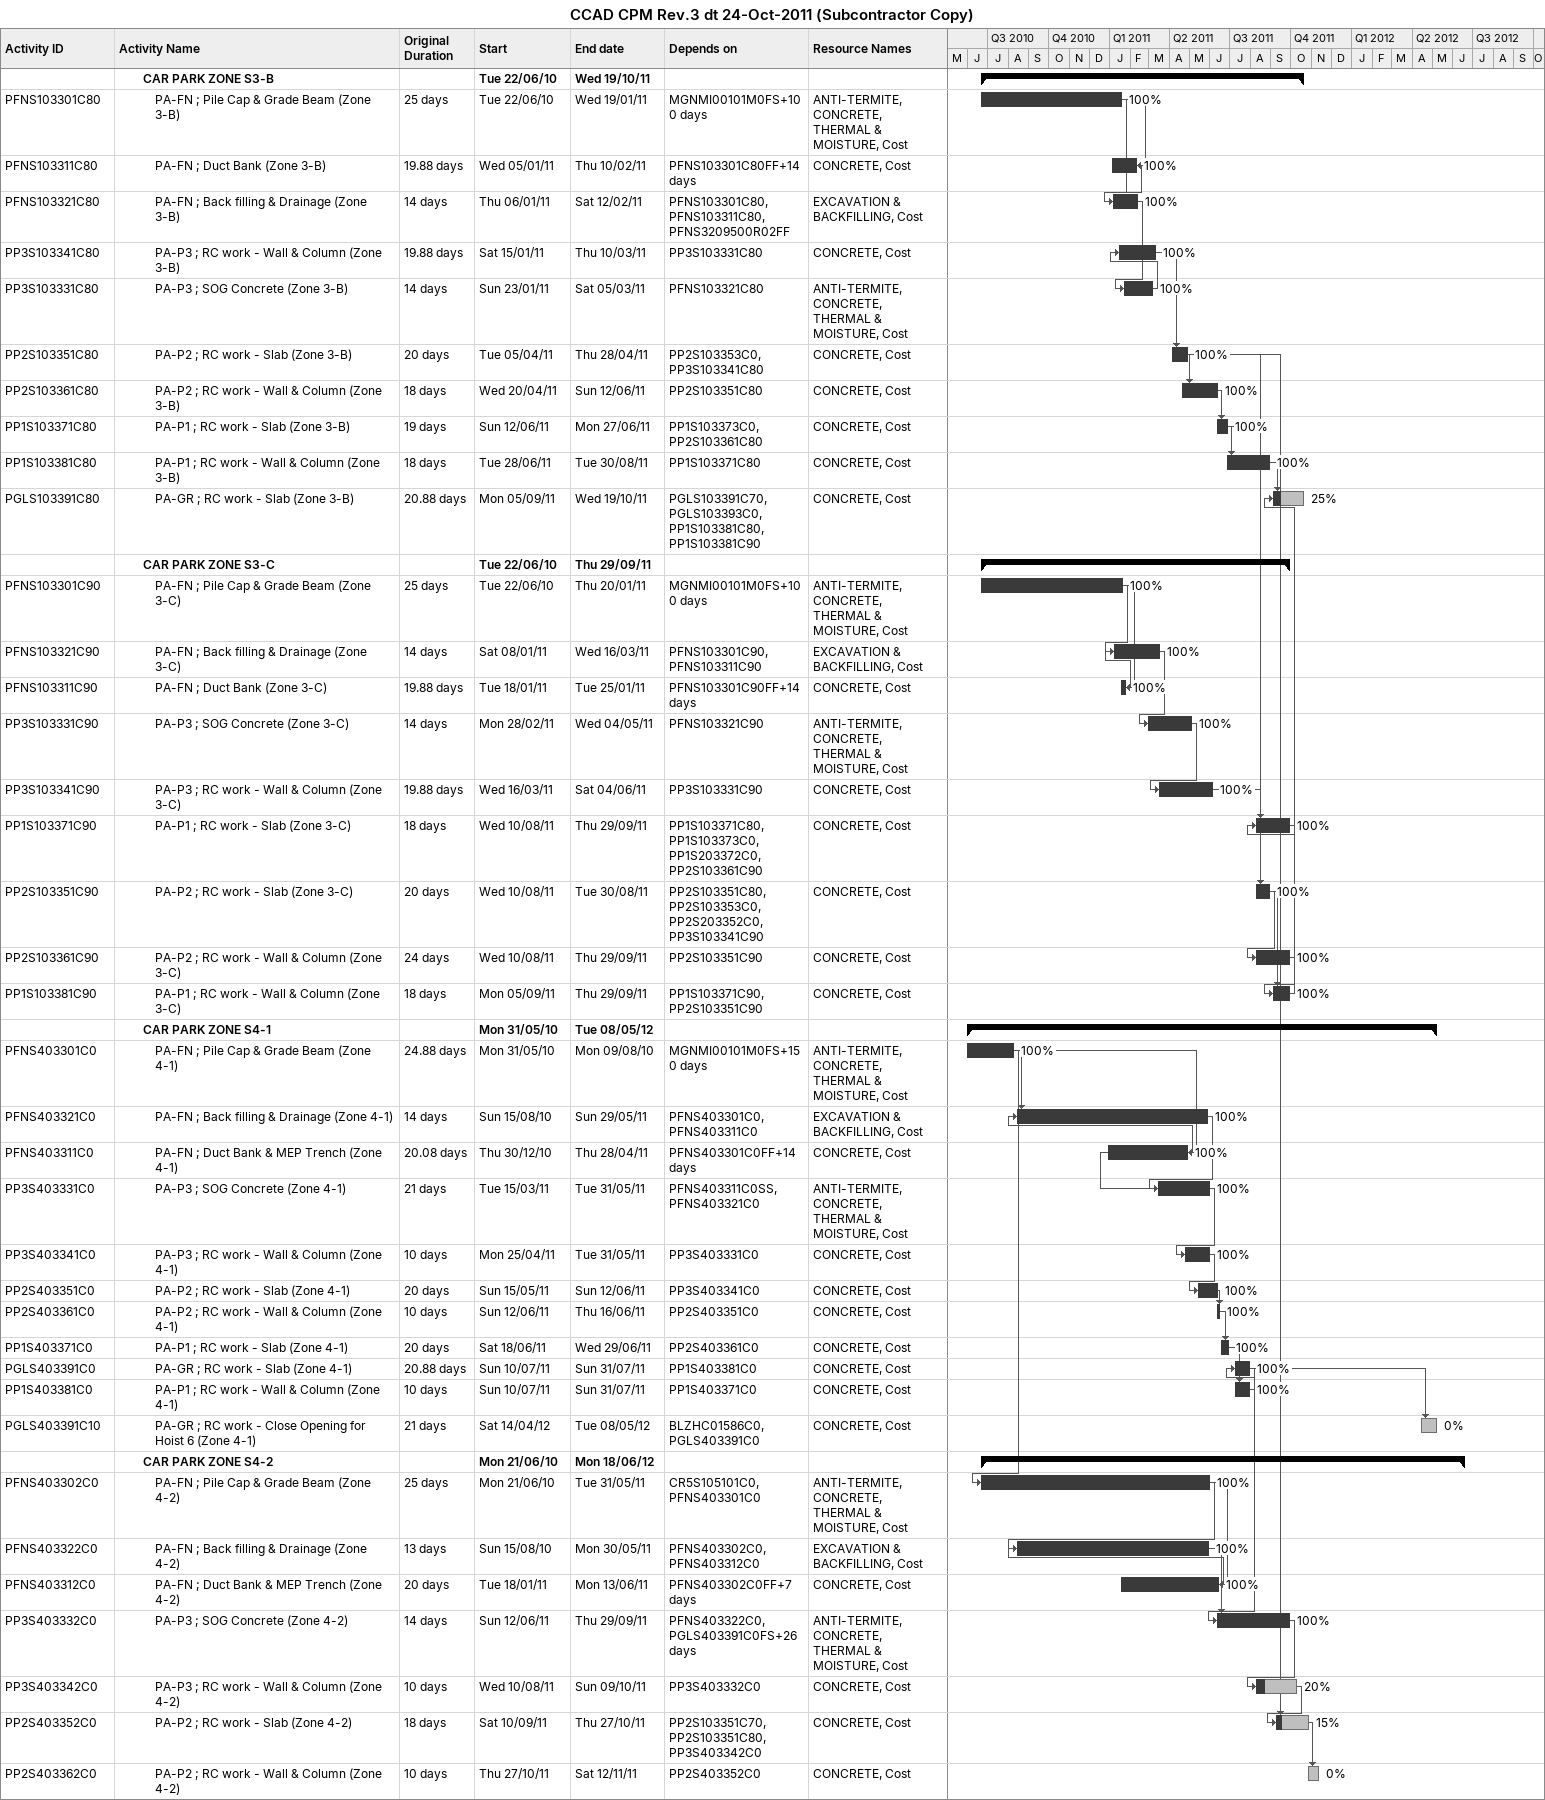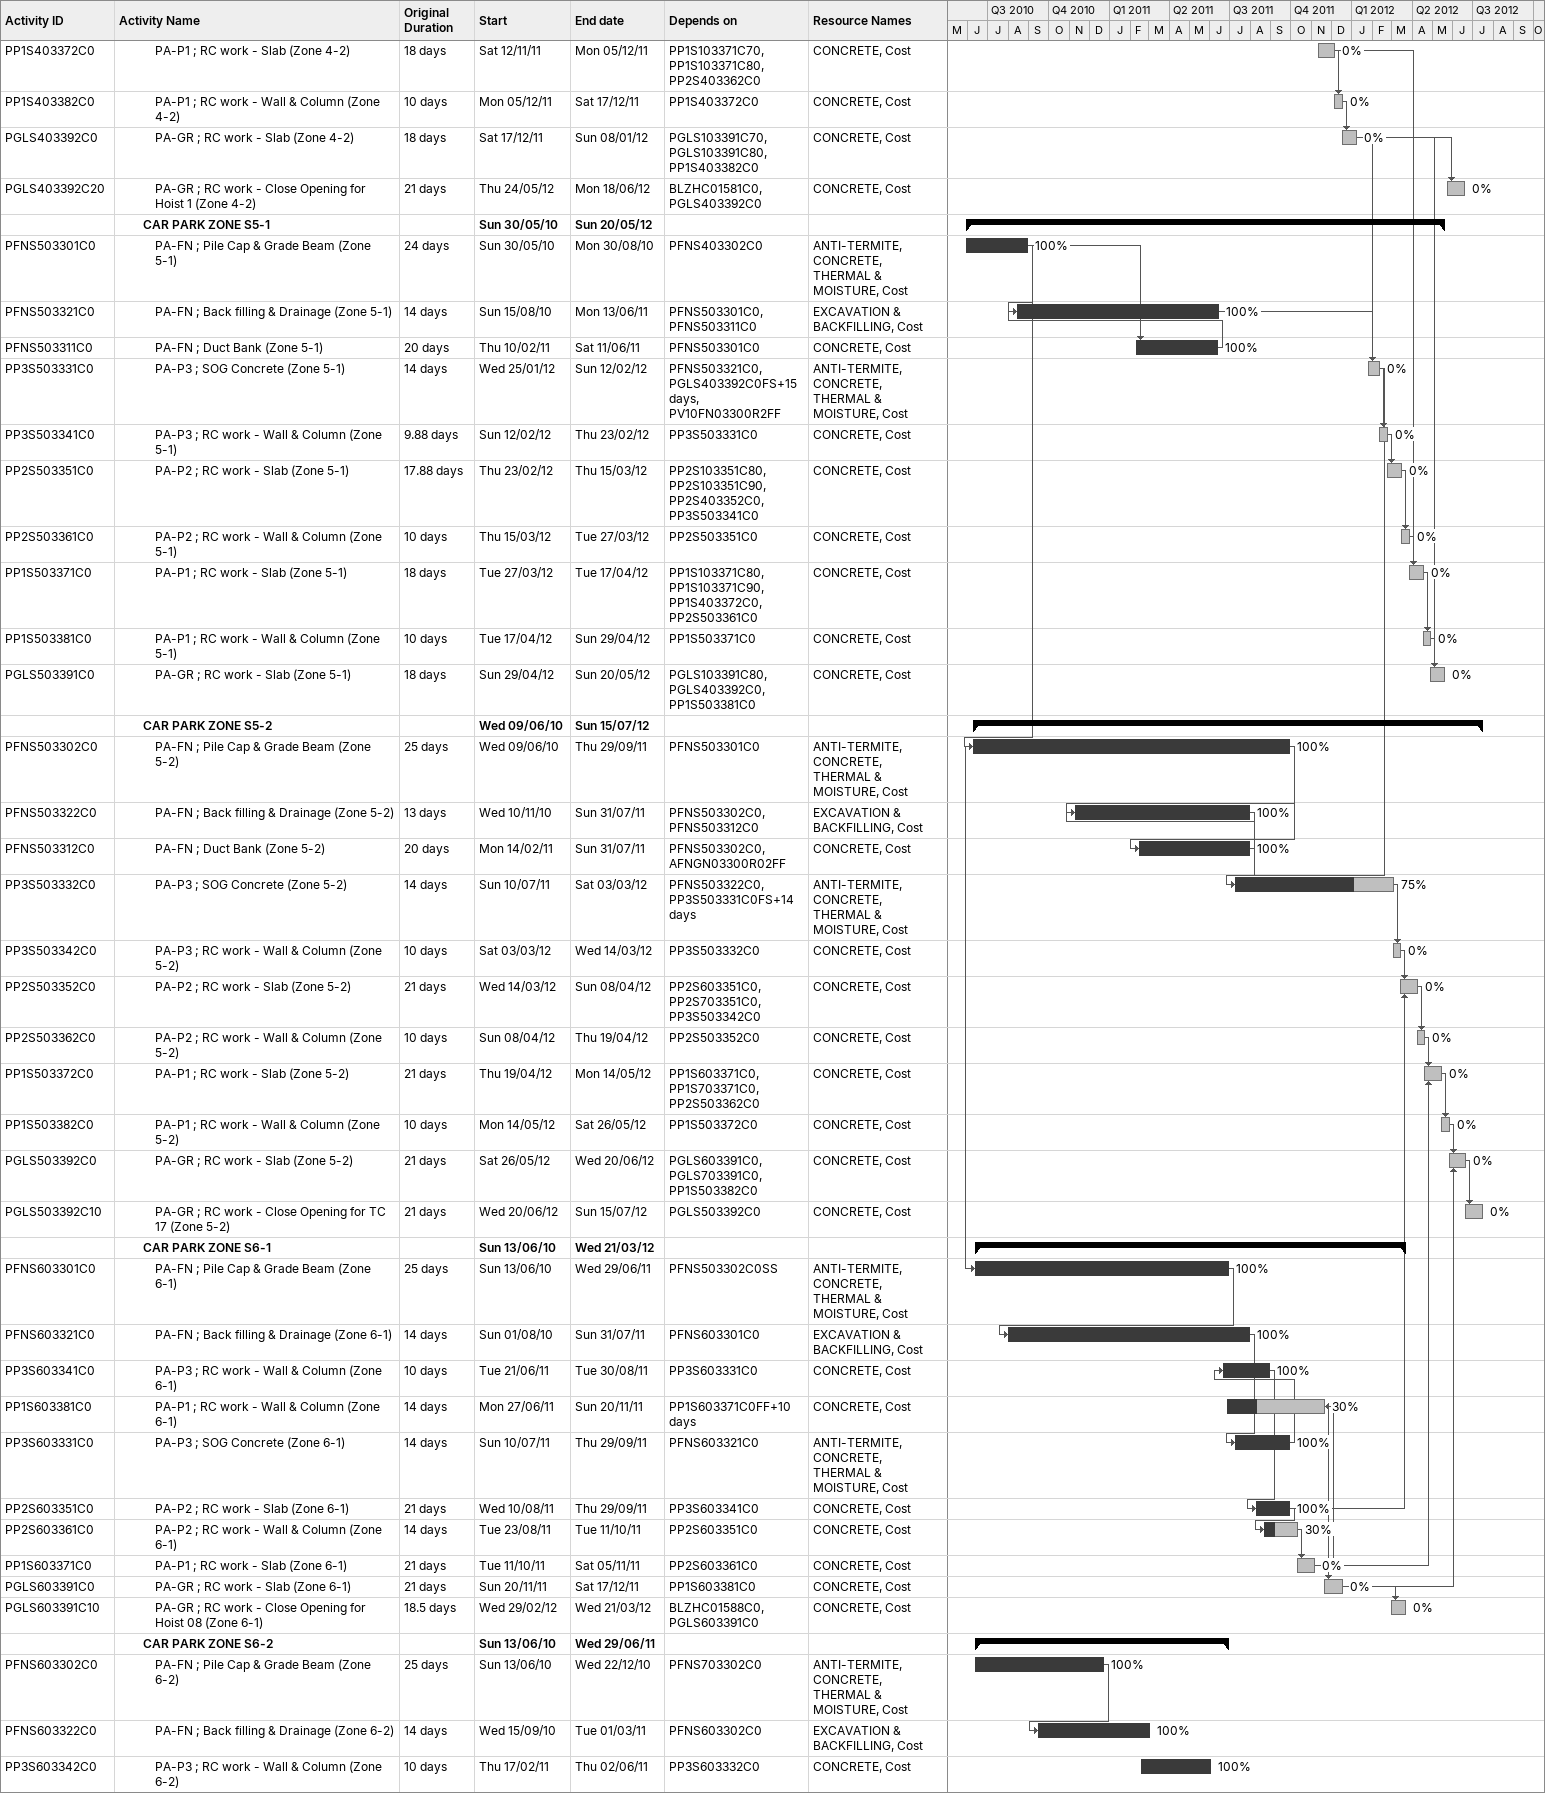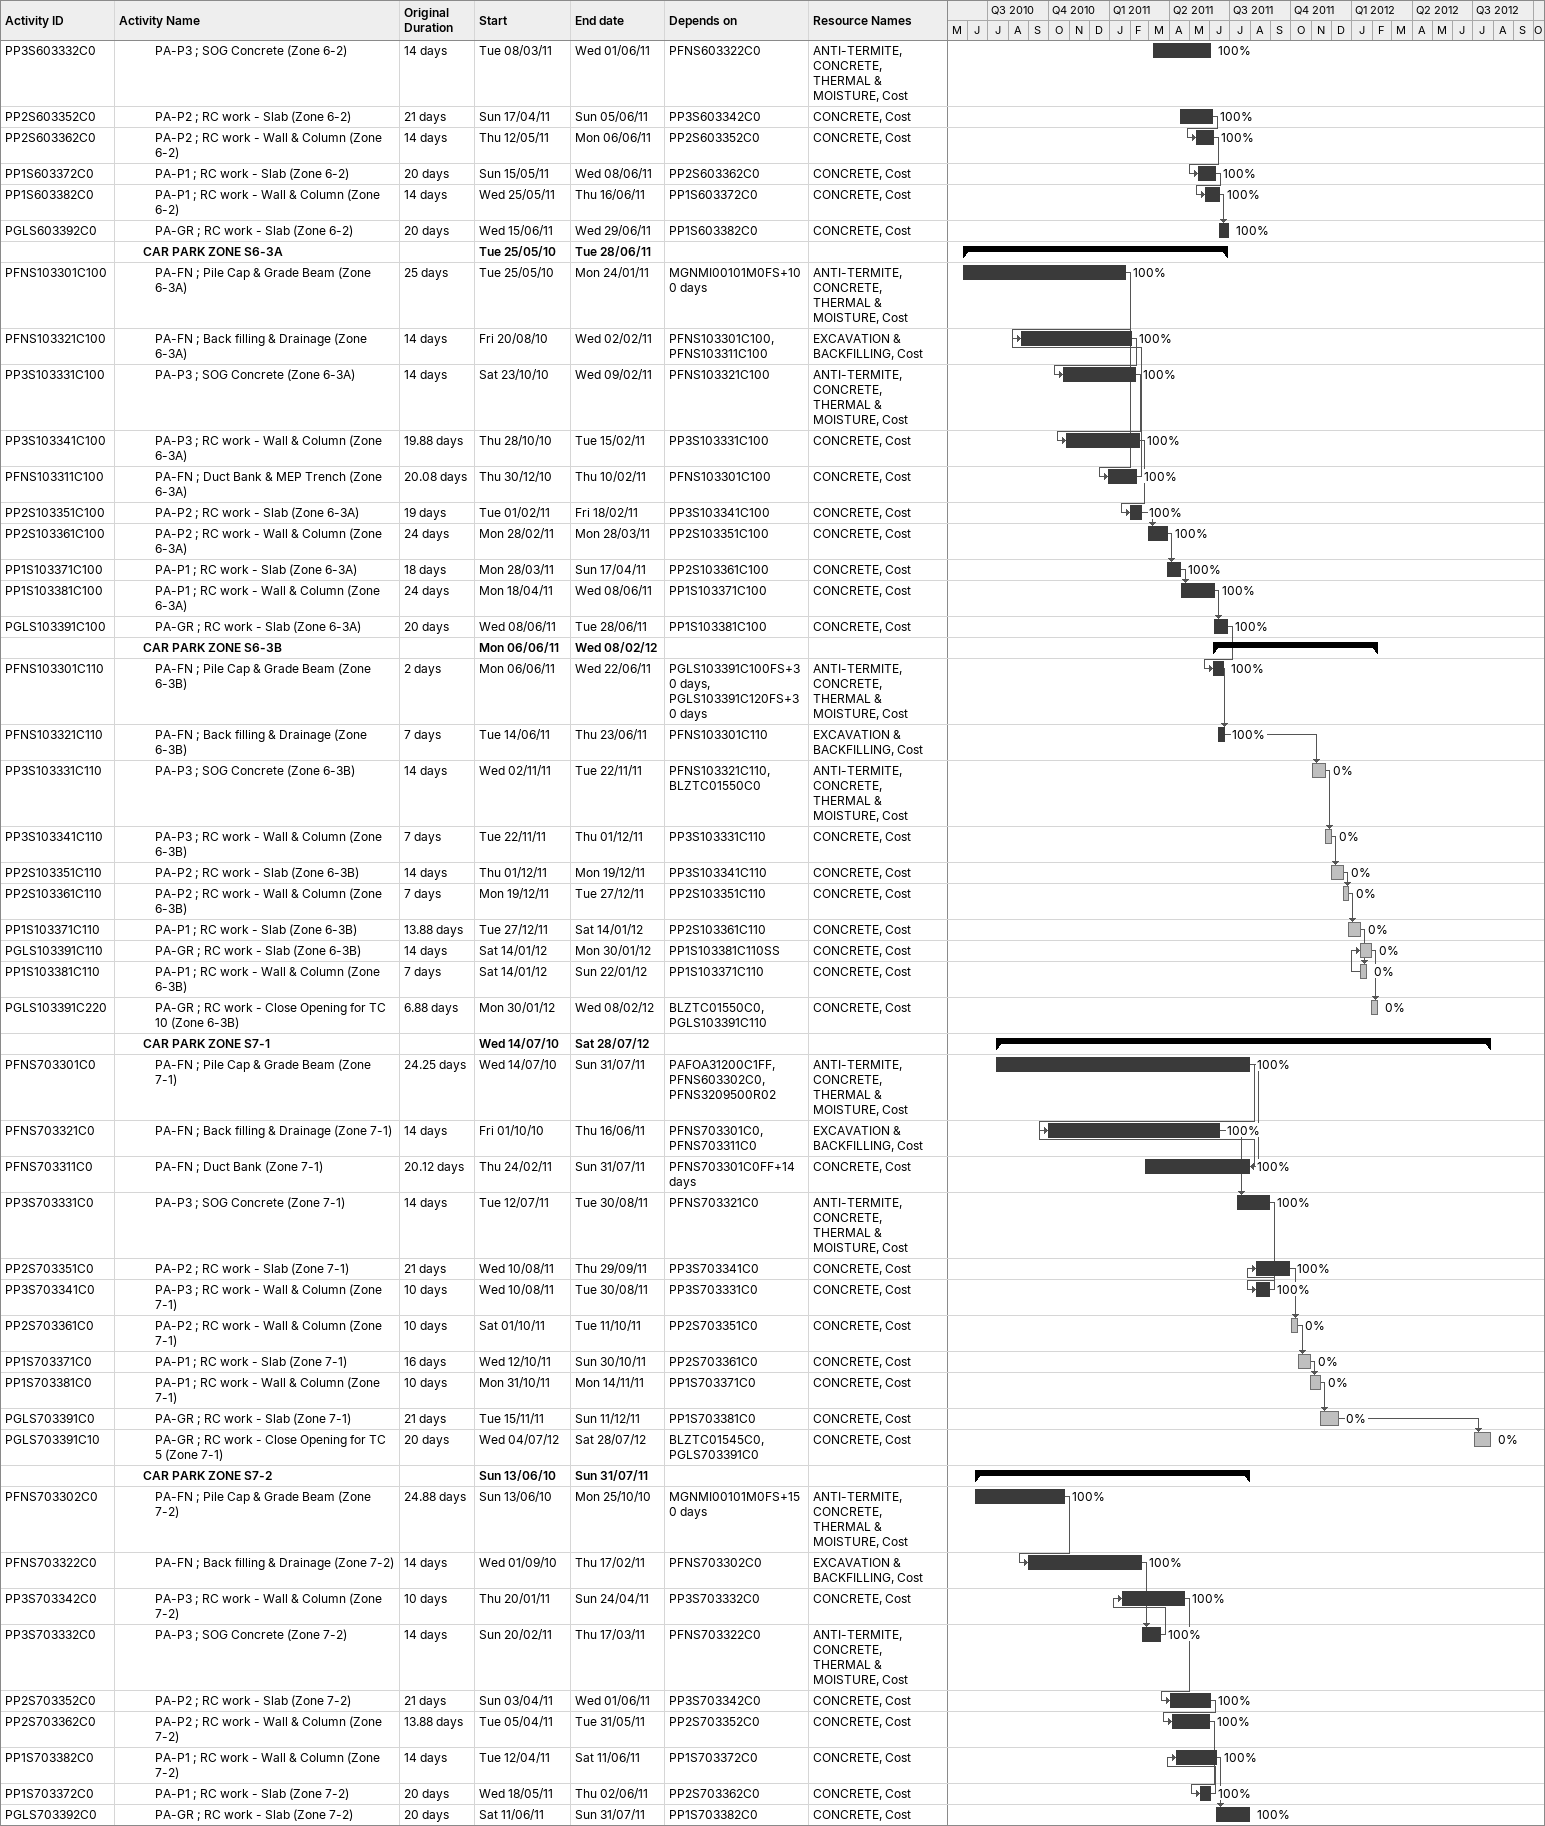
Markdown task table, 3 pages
CCAD CPM Rev.3 dt 24-Oct-2011 (Subcontractor Copy)

| ID | Level | Task | Original duration | Start | Finish | Predecessors | Resources | % complete |
|---|---|---|---|---|---|---|---|---|
|  | 3 | **CAR PARK ZONE S3-B** |  | 2010-06-22 | 2011-10-19 |  |  |  |
| PFNS103301C80 | 4 | PA-FN ; Pile Cap & Grade Beam (Zone 3-B) | 25d | 2010-06-22 | 2011-01-19 | MGNMI00101M0FS+100d | ANTI-TERMITE, CONCRETE, THERMAL & MOISTURE, Cost | 100 |
| PFNS103311C80 | 4 | PA-FN ; Duct Bank (Zone 3-B) | 19.88d | 2011-01-05 | 2011-02-10 | PFNS103301C80FF+14d | CONCRETE, Cost | 100 |
| PFNS103321C80 | 4 | PA-FN ; Back filling & Drainage (Zone 3-B) | 14d | 2011-01-06 | 2011-02-12 | PFNS103301C80, PFNS103311C80, PFNS3209500R02FF | EXCAVATION & BACKFILLING, Cost | 100 |
| PP3S103341C80 | 4 | PA-P3 ; RC work - Wall & Column (Zone 3-B) | 19.88d | 2011-01-15 | 2011-03-10 | PP3S103331C80 | CONCRETE, Cost | 100 |
| PP3S103331C80 | 4 | PA-P3 ; SOG Concrete (Zone 3-B) | 14d | 2011-01-23 | 2011-03-05 | PFNS103321C80 | ANTI-TERMITE, CONCRETE, THERMAL & MOISTURE, Cost | 100 |
| PP2S103351C80 | 4 | PA-P2 ; RC work - Slab (Zone 3-B) | 20d | 2011-04-05 | 2011-04-28 | PP2S103353C0, PP3S103341C80 | CONCRETE, Cost | 100 |
| PP2S103361C80 | 4 | PA-P2 ; RC work - Wall & Column (Zone 3-B) | 18d | 2011-04-20 | 2011-06-12 | PP2S103351C80 | CONCRETE, Cost | 100 |
| PP1S103371C80 | 4 | PA-P1 ; RC work - Slab (Zone 3-B) | 19d | 2011-06-12 | 2011-06-27 | PP1S103373C0, PP2S103361C80 | CONCRETE, Cost | 100 |
| PP1S103381C80 | 4 | PA-P1 ; RC work - Wall & Column (Zone 3-B) | 18d | 2011-06-28 | 2011-08-30 | PP1S103371C80 | CONCRETE, Cost | 100 |
| PGLS103391C80 | 4 | PA-GR ; RC work - Slab (Zone 3-B) | 20.88d | 2011-09-05 | 2011-10-19 | PGLS103391C70, PGLS103393C0, PP1S103381C80, PP1S103381C90 | CONCRETE, Cost | 25 |
|  | 3 | **CAR PARK ZONE S3-C** |  | 2010-06-22 | 2011-09-29 |  |  |  |
| PFNS103301C90 | 4 | PA-FN ; Pile Cap & Grade Beam (Zone 3-C) | 25d | 2010-06-22 | 2011-01-20 | MGNMI00101M0FS+100d | ANTI-TERMITE, CONCRETE, THERMAL & MOISTURE, Cost | 100 |
| PFNS103321C90 | 4 | PA-FN ; Back filling & Drainage (Zone 3-C) | 14d | 2011-01-08 | 2011-03-16 | PFNS103301C90, PFNS103311C90 | EXCAVATION & BACKFILLING, Cost | 100 |
| PFNS103311C90 | 4 | PA-FN ; Duct Bank (Zone 3-C) | 19.88d | 2011-01-18 | 2011-01-25 | PFNS103301C90FF+14d | CONCRETE, Cost | 100 |
| PP3S103331C90 | 4 | PA-P3 ; SOG Concrete (Zone 3-C) | 14d | 2011-02-28 | 2011-05-04 | PFNS103321C90 | ANTI-TERMITE, CONCRETE, THERMAL & MOISTURE, Cost | 100 |
| PP3S103341C90 | 4 | PA-P3 ; RC work - Wall & Column (Zone 3-C) | 19.88d | 2011-03-16 | 2011-06-04 | PP3S103331C90 | CONCRETE, Cost | 100 |
| PP1S103371C90 | 4 | PA-P1 ; RC work - Slab (Zone 3-C) | 18d | 2011-08-10 | 2011-09-29 | PP1S103371C80, PP1S103373C0, PP1S203372C0, PP2S103361C90 | CONCRETE, Cost | 100 |
| PP2S103351C90 | 4 | PA-P2 ; RC work - Slab (Zone 3-C) | 20d | 2011-08-10 | 2011-08-30 | PP2S103351C80, PP2S103353C0, PP2S203352C0, PP3S103341C90 | CONCRETE, Cost | 100 |
| PP2S103361C90 | 4 | PA-P2 ; RC work - Wall & Column (Zone 3-C) | 24d | 2011-08-10 | 2011-09-29 | PP2S103351C90 | CONCRETE, Cost | 100 |
| PP1S103381C90 | 4 | PA-P1 ; RC work - Wall & Column (Zone 3-C) | 18d | 2011-09-05 | 2011-09-29 | PP1S103371C90, PP2S103351C90 | CONCRETE, Cost | 100 |
|  | 3 | **CAR PARK ZONE S4-1** |  | 2010-05-31 | 2012-05-08 |  |  |  |
| PFNS403301C0 | 4 | PA-FN ; Pile Cap & Grade Beam (Zone 4-1) | 24.88d | 2010-05-31 | 2010-08-09 | MGNMI00101M0FS+150d | ANTI-TERMITE, CONCRETE, THERMAL & MOISTURE, Cost | 100 |
| PFNS403321C0 | 4 | PA-FN ; Back filling & Drainage (Zone 4-1) | 14d | 2010-08-15 | 2011-05-29 | PFNS403301C0, PFNS403311C0 | EXCAVATION & BACKFILLING, Cost | 100 |
| PFNS403311C0 | 4 | PA-FN ; Duct Bank & MEP Trench (Zone 4-1) | 20.08d | 2010-12-30 | 2011-04-28 | PFNS403301C0FF+14d | CONCRETE, Cost | 100 |
| PP3S403331C0 | 4 | PA-P3 ; SOG Concrete (Zone 4-1) | 21d | 2011-03-15 | 2011-05-31 | PFNS403311C0SS, PFNS403321C0 | ANTI-TERMITE, CONCRETE, THERMAL & MOISTURE, Cost | 100 |
| PP3S403341C0 | 4 | PA-P3 ; RC work - Wall & Column (Zone 4-1) | 10d | 2011-04-25 | 2011-05-31 | PP3S403331C0 | CONCRETE, Cost | 100 |
| PP2S403351C0 | 4 | PA-P2 ; RC work - Slab (Zone 4-1) | 20d | 2011-05-15 | 2011-06-12 | PP3S403341C0 | CONCRETE, Cost | 100 |
| PP2S403361C0 | 4 | PA-P2 ; RC work - Wall & Column (Zone 4-1) | 10d | 2011-06-12 | 2011-06-16 | PP2S403351C0 | CONCRETE, Cost | 100 |
| PP1S403371C0 | 4 | PA-P1 ; RC work - Slab (Zone 4-1) | 20d | 2011-06-18 | 2011-06-29 | PP2S403361C0 | CONCRETE, Cost | 100 |
| PGLS403391C0 | 4 | PA-GR ; RC work - Slab (Zone 4-1) | 20.88d | 2011-07-10 | 2011-07-31 | PP1S403381C0 | CONCRETE, Cost | 100 |
| PP1S403381C0 | 4 | PA-P1 ; RC work - Wall & Column (Zone 4-1) | 10d | 2011-07-10 | 2011-07-31 | PP1S403371C0 | CONCRETE, Cost | 100 |
| PGLS403391C10 | 4 | PA-GR ; RC work - Close Opening for Hoist 6 (Zone 4-1) | 21d | 2012-04-14 | 2012-05-08 | BLZHC01586C0, PGLS403391C0 | CONCRETE, Cost | 0 |
|  | 3 | **CAR PARK ZONE S4-2** |  | 2010-06-21 | 2012-06-18 |  |  |  |
| PFNS403302C0 | 4 | PA-FN ; Pile Cap & Grade Beam (Zone 4-2) | 25d | 2010-06-21 | 2011-05-31 | CR5S105101C0, PFNS403301C0 | ANTI-TERMITE, CONCRETE, THERMAL & MOISTURE, Cost | 100 |
| PFNS403322C0 | 4 | PA-FN ; Back filling & Drainage (Zone 4-2) | 13d | 2010-08-15 | 2011-05-30 | PFNS403302C0, PFNS403312C0 | EXCAVATION & BACKFILLING, Cost | 100 |
| PFNS403312C0 | 4 | PA-FN ; Duct Bank & MEP Trench (Zone 4-2) | 20d | 2011-01-18 | 2011-06-13 | PFNS403302C0FF+7d | CONCRETE, Cost | 100 |
| PP3S403332C0 | 4 | PA-P3 ; SOG Concrete (Zone 4-2) | 14d | 2011-06-12 | 2011-09-29 | PFNS403322C0, PGLS403391C0FS+26d | ANTI-TERMITE, CONCRETE, THERMAL & MOISTURE, Cost | 100 |
| PP3S403342C0 | 4 | PA-P3 ; RC work - Wall & Column (Zone 4-2) | 10d | 2011-08-10 | 2011-10-09 | PP3S403332C0 | CONCRETE, Cost | 20 |
| PP2S403352C0 | 4 | PA-P2 ; RC work - Slab (Zone 4-2) | 18d | 2011-09-10 | 2011-10-27 | PP2S103351C70, PP2S103351C80, PP3S403342C0 | CONCRETE, Cost | 15 |
| PP2S403362C0 | 4 | PA-P2 ; RC work - Wall & Column (Zone 4-2) | 10d | 2011-10-27 | 2011-11-12 | PP2S403352C0 | CONCRETE, Cost | 0 |
| PP1S403372C0 | 4 | PA-P1 ; RC work - Slab (Zone 4-2) | 18d | 2011-11-12 | 2011-12-05 | PP1S103371C70, PP1S103371C80, PP2S403362C0 | CONCRETE, Cost | 0 |
| PP1S403382C0 | 4 | PA-P1 ; RC work - Wall & Column (Zone 4-2) | 10d | 2011-12-05 | 2011-12-17 | PP1S403372C0 | CONCRETE, Cost | 0 |
| PGLS403392C0 | 4 | PA-GR ; RC work - Slab (Zone 4-2) | 18d | 2011-12-17 | 2012-01-08 | PGLS103391C70, PGLS103391C80, PP1S403382C0 | CONCRETE, Cost | 0 |
| PGLS403392C20 | 4 | PA-GR ; RC work - Close Opening for Hoist 1 (Zone 4-2) | 21d | 2012-05-24 | 2012-06-18 | BLZHC01581C0, PGLS403392C0 | CONCRETE, Cost | 0 |
|  | 3 | **CAR PARK ZONE S5-1** |  | 2010-05-30 | 2012-05-20 |  |  |  |
| PFNS503301C0 | 4 | PA-FN ; Pile Cap & Grade Beam (Zone 5-1) | 24d | 2010-05-30 | 2010-08-30 | PFNS403302C0 | ANTI-TERMITE, CONCRETE, THERMAL & MOISTURE, Cost | 100 |
| PFNS503321C0 | 4 | PA-FN ; Back filling & Drainage (Zone 5-1) | 14d | 2010-08-15 | 2011-06-13 | PFNS503301C0, PFNS503311C0 | EXCAVATION & BACKFILLING, Cost | 100 |
| PFNS503311C0 | 4 | PA-FN ; Duct Bank (Zone 5-1) | 20d | 2011-02-10 | 2011-06-11 | PFNS503301C0 | CONCRETE, Cost | 100 |
| PP3S503331C0 | 4 | PA-P3 ; SOG Concrete (Zone 5-1) | 14d | 2012-01-25 | 2012-02-12 | PFNS503321C0, PGLS403392C0FS+15d, PV10FN03300R2FF | ANTI-TERMITE, CONCRETE, THERMAL & MOISTURE, Cost | 0 |
| PP3S503341C0 | 4 | PA-P3 ; RC work - Wall & Column (Zone 5-1) | 9.88d | 2012-02-12 | 2012-02-23 | PP3S503331C0 | CONCRETE, Cost | 0 |
| PP2S503351C0 | 4 | PA-P2 ; RC work - Slab (Zone 5-1) | 17.88d | 2012-02-23 | 2012-03-15 | PP2S103351C80, PP2S103351C90, PP2S403352C0, PP3S503341C0 | CONCRETE, Cost | 0 |
| PP2S503361C0 | 4 | PA-P2 ; RC work - Wall & Column (Zone 5-1) | 10d | 2012-03-15 | 2012-03-27 | PP2S503351C0 | CONCRETE, Cost | 0 |
| PP1S503371C0 | 4 | PA-P1 ; RC work - Slab (Zone 5-1) | 18d | 2012-03-27 | 2012-04-17 | PP1S103371C80, PP1S103371C90, PP1S403372C0, PP2S503361C0 | CONCRETE, Cost | 0 |
| PP1S503381C0 | 4 | PA-P1 ; RC work - Wall & Column (Zone 5-1) | 10d | 2012-04-17 | 2012-04-29 | PP1S503371C0 | CONCRETE, Cost | 0 |
| PGLS503391C0 | 4 | PA-GR ; RC work - Slab (Zone 5-1) | 18d | 2012-04-29 | 2012-05-20 | PGLS103391C80, PGLS403392C0, PP1S503381C0 | CONCRETE, Cost | 0 |
|  | 3 | **CAR PARK ZONE S5-2** |  | 2010-06-09 | 2012-07-15 |  |  |  |
| PFNS503302C0 | 4 | PA-FN ; Pile Cap & Grade Beam (Zone 5-2) | 25d | 2010-06-09 | 2011-09-29 | PFNS503301C0 | ANTI-TERMITE, CONCRETE, THERMAL & MOISTURE, Cost | 100 |
| PFNS503322C0 | 4 | PA-FN ; Back filling & Drainage (Zone 5-2) | 13d | 2010-11-10 | 2011-07-31 | PFNS503302C0, PFNS503312C0 | EXCAVATION & BACKFILLING, Cost | 100 |
| PFNS503312C0 | 4 | PA-FN ; Duct Bank (Zone 5-2) | 20d | 2011-02-14 | 2011-07-31 | PFNS503302C0, AFNGN03300R02FF | CONCRETE, Cost | 100 |
| PP3S503332C0 | 4 | PA-P3 ; SOG Concrete (Zone 5-2) | 14d | 2011-07-10 | 2012-03-03 | PFNS503322C0, PP3S503331C0FS+14d | ANTI-TERMITE, CONCRETE, THERMAL & MOISTURE, Cost | 75 |
| PP3S503342C0 | 4 | PA-P3 ; RC work - Wall & Column (Zone 5-2) | 10d | 2012-03-03 | 2012-03-14 | PP3S503332C0 | CONCRETE, Cost | 0 |
| PP2S503352C0 | 4 | PA-P2 ; RC work - Slab (Zone 5-2) | 21d | 2012-03-14 | 2012-04-08 | PP2S603351C0, PP2S703351C0, PP3S503342C0 | CONCRETE, Cost | 0 |
| PP2S503362C0 | 4 | PA-P2 ; RC work - Wall & Column (Zone 5-2) | 10d | 2012-04-08 | 2012-04-19 | PP2S503352C0 | CONCRETE, Cost | 0 |
| PP1S503372C0 | 4 | PA-P1 ; RC work - Slab (Zone 5-2) | 21d | 2012-04-19 | 2012-05-14 | PP1S603371C0, PP1S703371C0, PP2S503362C0 | CONCRETE, Cost | 0 |
| PP1S503382C0 | 4 | PA-P1 ; RC work - Wall & Column (Zone 5-2) | 10d | 2012-05-14 | 2012-05-26 | PP1S503372C0 | CONCRETE, Cost | 0 |
| PGLS503392C0 | 4 | PA-GR ; RC work - Slab (Zone 5-2) | 21d | 2012-05-26 | 2012-06-20 | PGLS603391C0, PGLS703391C0, PP1S503382C0 | CONCRETE, Cost | 0 |
| PGLS503392C10 | 4 | PA-GR ; RC work - Close Opening for TC 17 (Zone 5-2) | 21d | 2012-06-20 | 2012-07-15 | PGLS503392C0 | CONCRETE, Cost | 0 |
|  | 3 | **CAR PARK ZONE S6-1** |  | 2010-06-13 | 2012-03-21 |  |  |  |
| PFNS603301C0 | 4 | PA-FN ; Pile Cap & Grade Beam (Zone 6-1) | 25d | 2010-06-13 | 2011-06-29 | PFNS503302C0SS | ANTI-TERMITE, CONCRETE, THERMAL & MOISTURE, Cost | 100 |
| PFNS603321C0 | 4 | PA-FN ; Back filling & Drainage (Zone 6-1) | 14d | 2010-08-01 | 2011-07-31 | PFNS603301C0 | EXCAVATION & BACKFILLING, Cost | 100 |
| PP3S603341C0 | 4 | PA-P3 ; RC work - Wall & Column (Zone 6-1) | 10d | 2011-06-21 | 2011-08-30 | PP3S603331C0 | CONCRETE, Cost | 100 |
| PP1S603381C0 | 4 | PA-P1 ; RC work - Wall & Column (Zone 6-1) | 14d | 2011-06-27 | 2011-11-20 | PP1S603371C0FF+10d | CONCRETE, Cost | 30 |
| PP3S603331C0 | 4 | PA-P3 ; SOG Concrete (Zone 6-1) | 14d | 2011-07-10 | 2011-09-29 | PFNS603321C0 | ANTI-TERMITE, CONCRETE, THERMAL & MOISTURE, Cost | 100 |
| PP2S603351C0 | 4 | PA-P2 ; RC work - Slab (Zone 6-1) | 21d | 2011-08-10 | 2011-09-29 | PP3S603341C0 | CONCRETE, Cost | 100 |
| PP2S603361C0 | 4 | PA-P2 ; RC work - Wall & Column (Zone 6-1) | 14d | 2011-08-23 | 2011-10-11 | PP2S603351C0 | CONCRETE, Cost | 30 |
| PP1S603371C0 | 4 | PA-P1 ; RC work - Slab (Zone 6-1) | 21d | 2011-10-11 | 2011-11-05 | PP2S603361C0 | CONCRETE, Cost | 0 |
| PGLS603391C0 | 4 | PA-GR ; RC work - Slab (Zone 6-1) | 21d | 2011-11-20 | 2011-12-17 | PP1S603381C0 | CONCRETE, Cost | 0 |
| PGLS603391C10 | 4 | PA-GR ; RC work - Close Opening for Hoist 08 (Zone 6-1) | 18.5d | 2012-02-29 | 2012-03-21 | BLZHC01588C0, PGLS603391C0 | CONCRETE, Cost | 0 |
|  | 3 | **CAR PARK ZONE S6-2** |  | 2010-06-13 | 2011-06-29 |  |  |  |
| PFNS603302C0 | 4 | PA-FN ; Pile Cap & Grade Beam (Zone 6-2) | 25d | 2010-06-13 | 2010-12-22 | PFNS703302C0 | ANTI-TERMITE, CONCRETE, THERMAL & MOISTURE, Cost | 100 |
| PFNS603322C0 | 4 | PA-FN ; Back filling & Drainage (Zone 6-2) | 14d | 2010-09-15 | 2011-03-01 | PFNS603302C0 | EXCAVATION & BACKFILLING, Cost | 100 |
| PP3S603342C0 | 4 | PA-P3 ; RC work - Wall & Column (Zone 6-2) | 10d | 2011-02-17 | 2011-06-02 | PP3S603332C0 | CONCRETE, Cost | 100 |
| PP3S603332C0 | 4 | PA-P3 ; SOG Concrete (Zone 6-2) | 14d | 2011-03-08 | 2011-06-01 | PFNS603322C0 | ANTI-TERMITE, CONCRETE, THERMAL & MOISTURE, Cost | 100 |
| PP2S603352C0 | 4 | PA-P2 ; RC work - Slab (Zone 6-2) | 21d | 2011-04-17 | 2011-06-05 | PP3S603342C0 | CONCRETE, Cost | 100 |
| PP2S603362C0 | 4 | PA-P2 ; RC work - Wall & Column (Zone 6-2) | 14d | 2011-05-12 | 2011-06-06 | PP2S603352C0 | CONCRETE, Cost | 100 |
| PP1S603372C0 | 4 | PA-P1 ; RC work - Slab (Zone 6-2) | 20d | 2011-05-15 | 2011-06-08 | PP2S603362C0 | CONCRETE, Cost | 100 |
| PP1S603382C0 | 4 | PA-P1 ; RC work - Wall & Column (Zone 6-2) | 14d | 2011-05-25 | 2011-06-16 | PP1S603372C0 | CONCRETE, Cost | 100 |
| PGLS603392C0 | 4 | PA-GR ; RC work - Slab (Zone 6-2) | 20d | 2011-06-15 | 2011-06-29 | PP1S603382C0 | CONCRETE, Cost | 100 |
|  | 3 | **CAR PARK ZONE S6-3A** |  | 2010-05-25 | 2011-06-28 |  |  |  |
| PFNS103301C100 | 4 | PA-FN ; Pile Cap & Grade Beam (Zone 6-3A) | 25d | 2010-05-25 | 2011-01-24 | MGNMI00101M0FS+100d | ANTI-TERMITE, CONCRETE, THERMAL & MOISTURE, Cost | 100 |
| PFNS103321C100 | 4 | PA-FN ; Back filling & Drainage (Zone 6-3A) | 14d | 2010-08-20 | 2011-02-02 | PFNS103301C100, PFNS103311C100 | EXCAVATION & BACKFILLING, Cost | 100 |
| PP3S103331C100 | 4 | PA-P3 ; SOG Concrete (Zone 6-3A) | 14d | 2010-10-23 | 2011-02-09 | PFNS103321C100 | ANTI-TERMITE, CONCRETE, THERMAL & MOISTURE, Cost | 100 |
| PP3S103341C100 | 4 | PA-P3 ; RC work - Wall & Column (Zone 6-3A) | 19.88d | 2010-10-28 | 2011-02-15 | PP3S103331C100 | CONCRETE, Cost | 100 |
| PFNS103311C100 | 4 | PA-FN ; Duct Bank & MEP Trench (Zone 6-3A) | 20.08d | 2010-12-30 | 2011-02-10 | PFNS103301C100 | CONCRETE, Cost | 100 |
| PP2S103351C100 | 4 | PA-P2 ; RC work - Slab (Zone 6-3A) | 19d | 2011-02-01 | 2011-02-18 | PP3S103341C100 | CONCRETE, Cost | 100 |
| PP2S103361C100 | 4 | PA-P2 ; RC work - Wall & Column (Zone 6-3A) | 24d | 2011-02-28 | 2011-03-28 | PP2S103351C100 | CONCRETE, Cost | 100 |
| PP1S103371C100 | 4 | PA-P1 ; RC work - Slab (Zone 6-3A) | 18d | 2011-03-28 | 2011-04-17 | PP2S103361C100 | CONCRETE, Cost | 100 |
| PP1S103381C100 | 4 | PA-P1 ; RC work - Wall & Column (Zone 6-3A) | 24d | 2011-04-18 | 2011-06-08 | PP1S103371C100 | CONCRETE, Cost | 100 |
| PGLS103391C100 | 4 | PA-GR ; RC work - Slab (Zone 6-3A) | 20d | 2011-06-08 | 2011-06-28 | PP1S103381C100 | CONCRETE, Cost | 100 |
|  | 3 | **CAR PARK ZONE S6-3B** |  | 2011-06-06 | 2012-02-08 |  |  |  |
| PFNS103301C110 | 4 | PA-FN ; Pile Cap & Grade Beam (Zone 6-3B) | 2d | 2011-06-06 | 2011-06-22 | PGLS103391C100FS+30d, PGLS103391C120FS+30d | ANTI-TERMITE, CONCRETE, THERMAL & MOISTURE, Cost | 100 |
| PFNS103321C110 | 4 | PA-FN ; Back filling & Drainage (Zone 6-3B) | 7d | 2011-06-14 | 2011-06-23 | PFNS103301C110 | EXCAVATION & BACKFILLING, Cost | 100 |
| PP3S103331C110 | 4 | PA-P3 ; SOG Concrete (Zone 6-3B) | 14d | 2011-11-02 | 2011-11-22 | PFNS103321C110, BLZTC01550C0 | ANTI-TERMITE, CONCRETE, THERMAL & MOISTURE, Cost | 0 |
| PP3S103341C110 | 4 | PA-P3 ; RC work - Wall & Column (Zone 6-3B) | 7d | 2011-11-22 | 2011-12-01 | PP3S103331C110 | CONCRETE, Cost | 0 |
| PP2S103351C110 | 4 | PA-P2 ; RC work - Slab (Zone 6-3B) | 14d | 2011-12-01 | 2011-12-19 | PP3S103341C110 | CONCRETE, Cost | 0 |
| PP2S103361C110 | 4 | PA-P2 ; RC work - Wall & Column (Zone 6-3B) | 7d | 2011-12-19 | 2011-12-27 | PP2S103351C110 | CONCRETE, Cost | 0 |
| PP1S103371C110 | 4 | PA-P1 ; RC work - Slab (Zone 6-3B) | 13.88d | 2011-12-27 | 2012-01-14 | PP2S103361C110 | CONCRETE, Cost | 0 |
| PGLS103391C110 | 4 | PA-GR ; RC work - Slab (Zone 6-3B) | 14d | 2012-01-14 | 2012-01-30 | PP1S103381C110SS | CONCRETE, Cost | 0 |
| PP1S103381C110 | 4 | PA-P1 ; RC work - Wall & Column (Zone 6-3B) | 7d | 2012-01-14 | 2012-01-22 | PP1S103371C110 | CONCRETE, Cost | 0 |
| PGLS103391C220 | 4 | PA-GR ; RC work - Close Opening for TC 10 (Zone 6-3B) | 6.88d | 2012-01-30 | 2012-02-08 | BLZTC01550C0, PGLS103391C110 | CONCRETE, Cost | 0 |
|  | 3 | **CAR PARK ZONE S7-1** |  | 2010-07-14 | 2012-07-28 |  |  |  |
| PFNS703301C0 | 4 | PA-FN ; Pile Cap & Grade Beam (Zone 7-1) | 24.25d | 2010-07-14 | 2011-07-31 | PAFOA31200C1FF, PFNS603302C0, PFNS3209500R02 | ANTI-TERMITE, CONCRETE, THERMAL & MOISTURE, Cost | 100 |
| PFNS703321C0 | 4 | PA-FN ; Back filling & Drainage (Zone 7-1) | 14d | 2010-10-01 | 2011-06-16 | PFNS703301C0, PFNS703311C0 | EXCAVATION & BACKFILLING, Cost | 100 |
| PFNS703311C0 | 4 | PA-FN ; Duct Bank (Zone 7-1) | 20.12d | 2011-02-24 | 2011-07-31 | PFNS703301C0FF+14d | CONCRETE, Cost | 100 |
| PP3S703331C0 | 4 | PA-P3 ; SOG Concrete (Zone 7-1) | 14d | 2011-07-12 | 2011-08-30 | PFNS703321C0 | ANTI-TERMITE, CONCRETE, THERMAL & MOISTURE, Cost | 100 |
| PP2S703351C0 | 4 | PA-P2 ; RC work - Slab (Zone 7-1) | 21d | 2011-08-10 | 2011-09-29 | PP3S703341C0 | CONCRETE, Cost | 100 |
| PP3S703341C0 | 4 | PA-P3 ; RC work - Wall & Column (Zone 7-1) | 10d | 2011-08-10 | 2011-08-30 | PP3S703331C0 | CONCRETE, Cost | 100 |
| PP2S703361C0 | 4 | PA-P2 ; RC work - Wall & Column (Zone 7-1) | 10d | 2011-10-01 | 2011-10-11 | PP2S703351C0 | CONCRETE, Cost | 0 |
| PP1S703371C0 | 4 | PA-P1 ; RC work - Slab (Zone 7-1) | 16d | 2011-10-12 | 2011-10-30 | PP2S703361C0 | CONCRETE, Cost | 0 |
| PP1S703381C0 | 4 | PA-P1 ; RC work - Wall & Column (Zone 7-1) | 10d | 2011-10-31 | 2011-11-14 | PP1S703371C0 | CONCRETE, Cost | 0 |
| PGLS703391C0 | 4 | PA-GR ; RC work - Slab (Zone 7-1) | 21d | 2011-11-15 | 2011-12-11 | PP1S703381C0 | CONCRETE, Cost | 0 |
| PGLS703391C10 | 4 | PA-GR ; RC work - Close Opening for TC 5 (Zone 7-1) | 20d | 2012-07-04 | 2012-07-28 | BLZTC01545C0, PGLS703391C0 | CONCRETE, Cost | 0 |
|  | 3 | **CAR PARK ZONE S7-2** |  | 2010-06-13 | 2011-07-31 |  |  |  |
| PFNS703302C0 | 4 | PA-FN ; Pile Cap & Grade Beam (Zone 7-2) | 24.88d | 2010-06-13 | 2010-10-25 | MGNMI00101M0FS+150d | ANTI-TERMITE, CONCRETE, THERMAL & MOISTURE, Cost | 100 |
| PFNS703322C0 | 4 | PA-FN ; Back filling & Drainage (Zone 7-2) | 14d | 2010-09-01 | 2011-02-17 | PFNS703302C0 | EXCAVATION & BACKFILLING, Cost | 100 |
| PP3S703342C0 | 4 | PA-P3 ; RC work - Wall & Column (Zone 7-2) | 10d | 2011-01-20 | 2011-04-24 | PP3S703332C0 | CONCRETE, Cost | 100 |
| PP3S703332C0 | 4 | PA-P3 ; SOG Concrete (Zone 7-2) | 14d | 2011-02-20 | 2011-03-17 | PFNS703322C0 | ANTI-TERMITE, CONCRETE, THERMAL & MOISTURE, Cost | 100 |
| PP2S703352C0 | 4 | PA-P2 ; RC work - Slab (Zone 7-2) | 21d | 2011-04-03 | 2011-06-01 | PP3S703342C0 | CONCRETE, Cost | 100 |
| PP2S703362C0 | 4 | PA-P2 ; RC work - Wall & Column (Zone 7-2) | 13.88d | 2011-04-05 | 2011-05-31 | PP2S703352C0 | CONCRETE, Cost | 100 |
| PP1S703382C0 | 4 | PA-P1 ; RC work - Wall & Column (Zone 7-2) | 14d | 2011-04-12 | 2011-06-11 | PP1S703372C0 | CONCRETE, Cost | 100 |
| PP1S703372C0 | 4 | PA-P1 ; RC work - Slab (Zone 7-2) | 20d | 2011-05-18 | 2011-06-02 | PP2S703362C0 | CONCRETE, Cost | 100 |
| PGLS703392C0 | 4 | PA-GR ; RC work - Slab (Zone 7-2) | 20d | 2011-06-11 | 2011-07-31 | PP1S703382C0 | CONCRETE, Cost | 100 |
